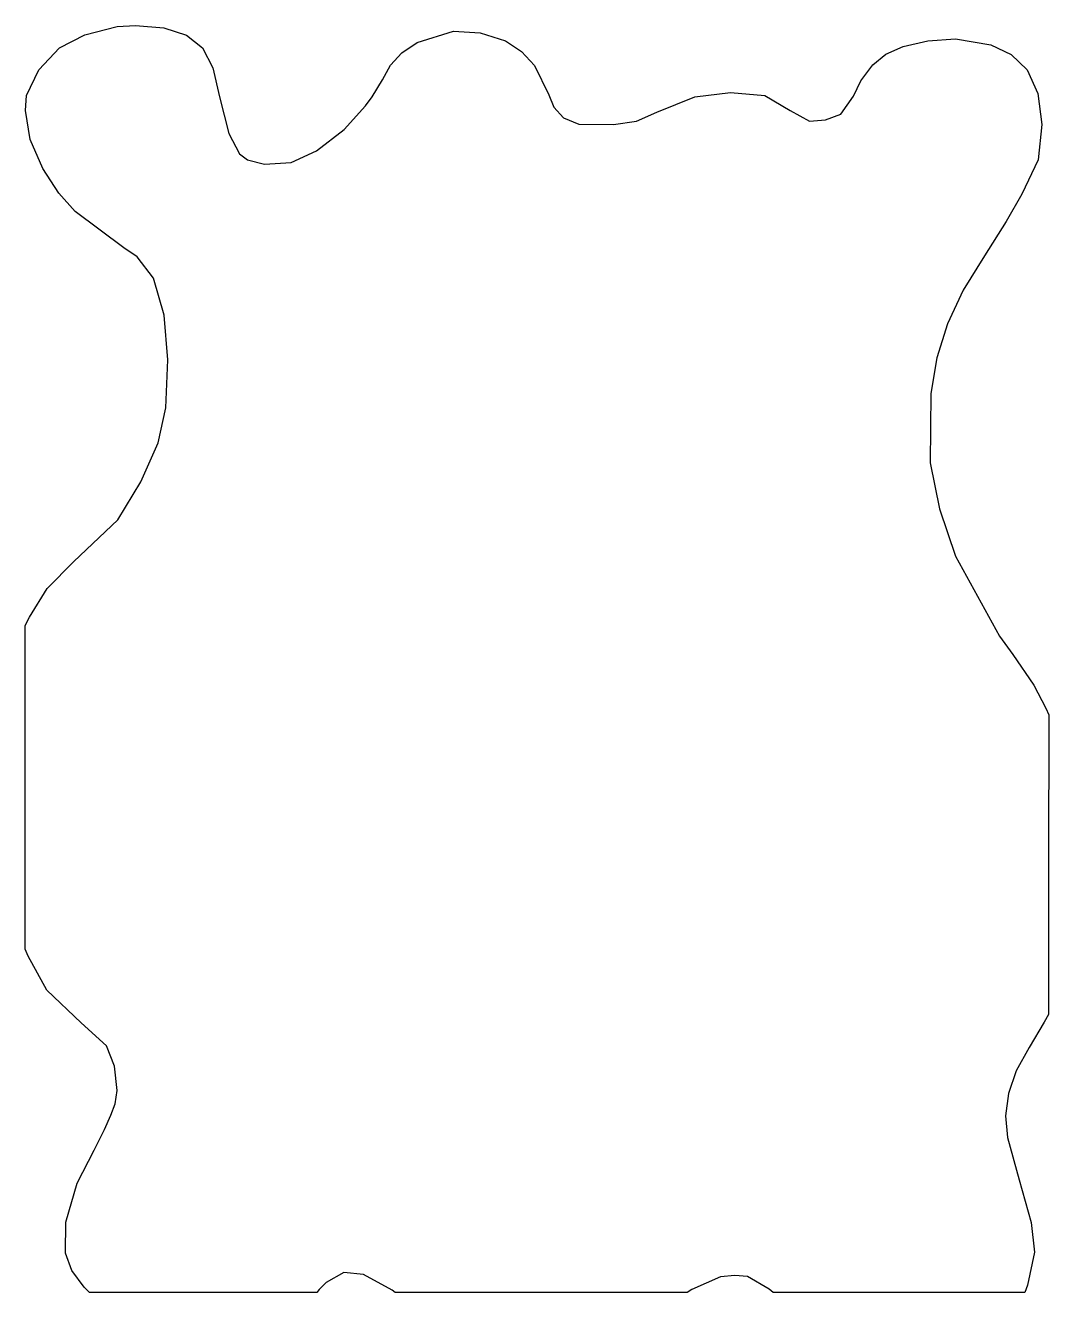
# Model space of a CAD drawing. Extents: x 0 to 40, y 0 to 49.5.
import ezdxf

# ---------------------------------------------------------------- set-up
doc = ezdxf.new("R2010")
doc.units = 0

msp = doc.modelspace()

# ---------------------------------------------------------------- linework, layer by layer
at = {"layer": 'Layer 1'}
for p, q in [((3.59, 49.4632), (4.3, 49.5071)), ((4.3, 49.5071), (5.41, 49.409907)), ((1.34, 48.6229), (2.327566, 49.138075)), ((2.327566, 49.138075), (3.59, 49.4632)), ((5.41, 49.409907), (6.304062, 49.121301)), ((6.304062, 49.121301), (6.924532, 48.627263)), ((15.315963, 48.831909), (16.737212, 49.280546)), ((16.737212, 49.280546), (17.775579, 49.219382)), ((17.775579, 49.219382), (18.765042, 48.906748)), ((0.525558, 47.770837), (1.34, 48.6229)), ((6.924532, 48.627263), (7.332794, 47.85207)), ((14.716029, 48.429439), (15.315963, 48.831909)), ((18.765042, 48.906748), (19.397578, 48.483544)), ((33.63245, 48.380925), (34.31, 48.6767)), ((34.31, 48.6767), (35.279495, 48.90762)), ((35.279495, 48.90762), (36.36431, 48.979964)), ((36.36431, 48.979964), (37.74, 48.749432)), ((37.74, 48.749432), (38.54, 48.369138)), ((14.280002, 47.956746), (14.716029, 48.429439)), ((19.397578, 48.483544), (19.906812, 47.944574)), ((33.122, 47.9689), (33.63245, 48.380925)), ((38.54, 48.369138), (39.156076, 47.773434)), ((0.040692, 46.7678), (0.525558, 47.770837)), ((7.332794, 47.85207), (7.59023, 46.72)), ((13.963348, 47.376575), (14.280002, 47.956746)), ((19.906812, 47.944574), (20.461331, 46.794924)), ((32.6549, 47.3428), (33.122, 47.9689)), ((39.156076, 47.773434), (39.572085, 46.848948)), ((13.5612, 46.71), (13.963348, 47.376575)), ((32.368964, 46.737028), (32.6549, 47.3428)), ((0.000181, 46.1812), (0.040692, 46.7678)), ((7.59023, 46.72), (7.95369, 45.2804)), ((13.2948, 46.3615), (13.5612, 46.71)), ((20.461331, 46.794924), (20.657, 46.31)), ((24.690022, 46.109386), (26.170022, 46.720889)), ((26.170022, 46.720889), (27.570022, 46.887294)), ((27.570022, 46.887294), (28.900022, 46.767666)), ((28.900022, 46.767666), (29.890022, 46.181337)), ((31.881868, 46.041185), (32.368964, 46.737028)), ((39.572085, 46.848948), (39.734112, 45.638374)), ((0.186784, 45.0542), (0.000181, 46.1812)), ((12.456275, 45.439437), (13.2948, 46.3615)), ((20.657, 46.31), (21.041915, 45.89414)), ((23.891165, 45.758229), (24.690022, 46.109386)), ((29.890022, 46.181337), (30.645158, 45.759391)), ((21.041915, 45.89414), (21.628812, 45.645018)), ((21.628812, 45.645018), (22.990022, 45.635928)), ((22.990022, 45.635928), (23.891165, 45.758229)), ((30.645158, 45.759391), (31.27805, 45.809726)), ((31.27805, 45.809726), (31.881868, 46.041185)), ((39.734112, 45.638374), (39.583295, 44.253292)), ((0.684485, 43.919), (0.186784, 45.0542)), ((7.95369, 45.2804), (8.36877, 44.4835)), ((11.3767, 44.5986), (12.456275, 45.439437)), ((10.387725, 44.154387), (11.3767, 44.5986)), ((8.36877, 44.4835), (8.68894, 44.2492)), ((8.68894, 44.2492), (9.35, 44.0785)), ((9.35, 44.0785), (10.387725, 44.154387)), ((39.583295, 44.253292), (38.956496, 42.918354)), ((1.30742, 42.95), (0.684485, 43.919)), ((1.95262, 42.24), (1.30742, 42.95)), ((38.956496, 42.918354), (38.3353, 41.84)), ((3.84983, 40.8137), (1.95262, 42.24)), ((38.3353, 41.84), (37.4929, 40.4968)), ((4.36983, 40.4584), (3.84983, 40.8137)), ((5.008486, 39.634475), (4.36983, 40.4584)), ((37.4929, 40.4968), (36.661266, 39.167609)), ((5.42728, 38.19), (5.008486, 39.634475)), ((36.661266, 39.167609), (36.04265, 37.8516)), ((5.574645, 36.439974), (5.42728, 38.19)), ((36.04265, 37.8516), (35.623459, 36.513991)), ((5.488891, 34.559974), (5.574645, 36.439974)), ((35.623459, 36.513991), (35.3901, 35.12)), ((35.3901, 35.12), (35.36963, 32.42)), ((5.195785, 33.19645), (5.488891, 34.559974)), ((4.510783, 31.669974), (5.195785, 33.19645)), ((35.36963, 32.42), (35.733944, 30.621614)), ((3.619234, 30.191794), (4.510783, 31.669974)), ((35.733944, 30.621614), (36.362568, 28.77327)), ((1.897944, 28.556084), (3.619234, 30.191794)), ((36.362568, 28.77327), (38.075478, 25.64)), ((0.847172, 27.50236), (1.897944, 28.556084)), ((0.158844, 26.388684), (0.847172, 27.50236)), ((0, 26.0674), (0.158844, 26.388684)), ((0, 19.7453), (0, 26.0674)), ((38.075478, 25.64), (38.593246, 24.924778)), ((38.593246, 24.924778), (39.421296, 23.733839)), ((39.421296, 23.733839), (39.888966, 22.831778)), ((39.888966, 22.831778), (40.0002, 22.5736)), ((40.0002, 22.5736), (39.9951, 16.7218)), ((0, 13.4232), (0, 19.7453)), ((39.9951, 16.7218), (39.99, 10.87)), ((0.110831, 13.147), (0, 13.4232)), ((0.846877, 11.8129), (0.110831, 13.147)), ((2.18, 10.5439), (0.846877, 11.8129)), ((3.17694, 9.64231), (2.18, 10.5439)), ((39.8237, 10.5636), (39.23177, 9.579976)), ((39.99, 10.87), (39.8237, 10.5636)), ((3.489743, 8.843477), (3.17694, 9.64231)), ((39.23177, 9.579976), (38.73459, 8.671216)), ((3.59481, 7.9), (3.489743, 8.843477)), ((38.73459, 8.671216), (38.427575, 7.778451)), ((3.511097, 7.372016), (3.59481, 7.9)), ((38.427575, 7.778451), (38.312153, 6.907654)), ((3.100681, 6.37899), (3.345827, 6.932016)), ((3.345827, 6.932016), (3.511097, 7.372016)), ((38.312153, 6.907654), (38.389752, 6.064796)), ((2.685841, 5.56899), (3.100681, 6.37899)), ((38.389752, 6.064796), (38.850392, 4.409976)), ((2.031621, 4.2739), (2.685841, 5.56899)), ((1.577219, 2.75604), (2.031621, 4.2739)), ((38.850392, 4.409976), (39.313849, 2.746025)), ((1.57659, 1.54533), (1.577219, 2.75604)), ((39.313849, 2.746025), (39.444646, 1.579976)), ((1.81377, 0.87), (1.57659, 1.54533)), ((39.444646, 1.579976), (39.175372, 0.289976)), ((2.2973, 0.215), (1.81377, 0.87)), ((12.451475, 0.78344), (11.7593, 0.394794)), ((13.22, 0.70789), (12.451475, 0.78344)), ((14.3328, 0.09683), (13.22, 0.70789)), ((27.17544, 0.615186), (26.04596, 0.121832)), ((27.73, 0.668066), (27.17544, 0.615186)), ((28.221868, 0.624986), (27.73, 0.668066)), ((29.07, 0.1414), (28.221868, 0.624986)), ((2.297305, 0.215098), (2.2973, 0.215)), ((2.5077, 0.000098), (2.297305, 0.215098)), ((6.94885, 0.001098), (2.5077, 0.000098)), ((11.39, 0.002098), (6.94885, 0.001098)), ((11.49, 0.12416), (11.39, 0.002098)), ((11.7593, 0.394794), (11.49, 0.12416)), ((14.4557, 0), (14.3328, 0.09683)), ((20.1597, 0), (14.4557, 0)), ((25.8638, 0), (20.1597, 0)), ((26.04596, 0.121832), (25.8638, 0)), ((29.23, 0.000916), (29.07, 0.1414)), ((34.149, 0.0055), (29.23, 0.000916)), ((39.0679, 0.01), (34.149, 0.0055)), ((39.175372, 0.289976), (39.0679, 0.01))]:
    msp.add_line(p, q, dxfattribs=at)

doc.saveas('drawing.dxf')
